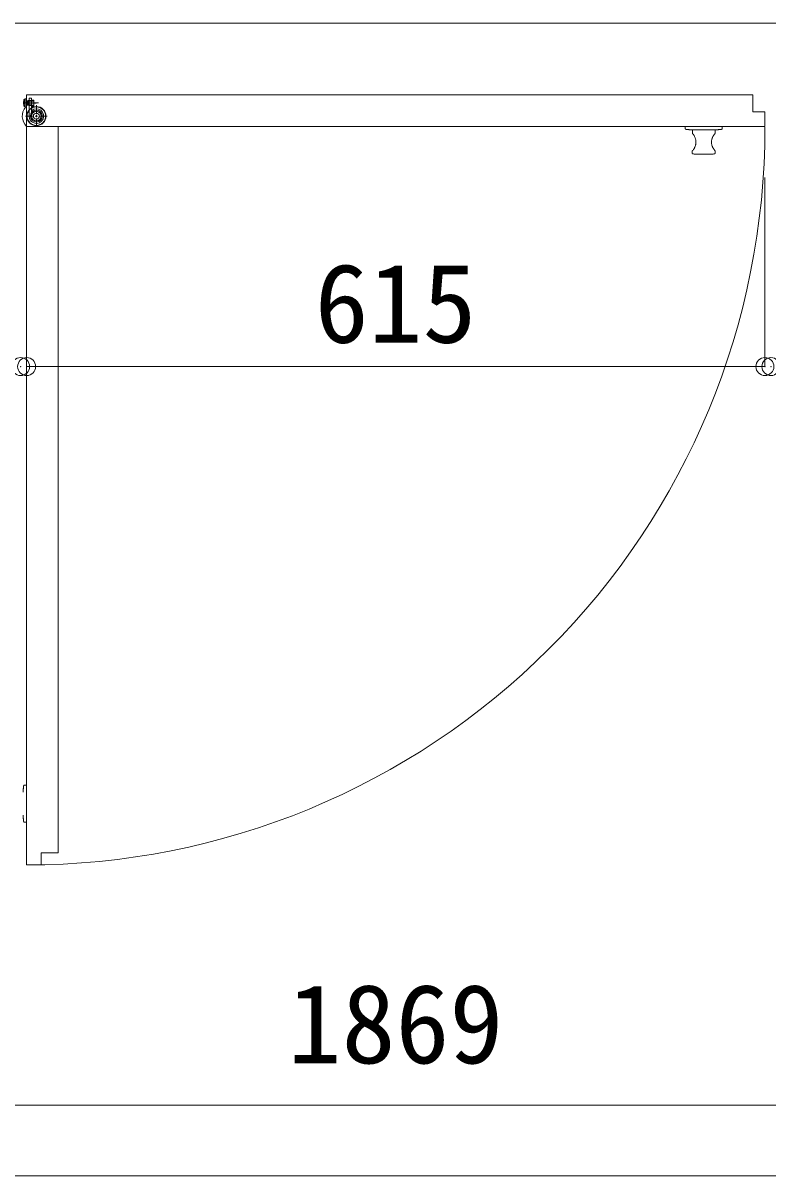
# Model space of a CAD drawing. Units: millimetres at full size, sheet at 1:30. Extents: x -6149 to 5151, y -9003 to 3076.
# Drawn here: x 2690 to 3311, y -8043 to -7083 of the extents above; entities that cross this region are included whole.
import ezdxf
from ezdxf.enums import TextEntityAlignment as Align

# ---------------------------------------------------------------- set-up
doc = ezdxf.new("R2010")
doc.units = ezdxf.units.MM
doc.header["$LTSCALE"] = 30
doc.header["$PDMODE"] = 32
doc.header["$PDSIZE"] = 15
for name, pattern in [('CHAIN1', [8, 5, -1, 1, -1]), ('DASHED3', [4, 3, -1]), ('DOUBLE_CHAIN1', [8.8, 5, -1, 0.6, -0.6, 0.6, -1])]:
    doc.linetypes.add(name, pattern=pattern)
for name, color, linetype, lineweight in [('0-0', 7, 'DOUBLE_CHAIN1', 9), ('0-3', 7, 'DOUBLE_CHAIN1', 9), ('0-6', 7, 'Continuous', 9), ('0-8', 7, 'Continuous', 9), ('8-3', 7, 'Continuous', 9)]:
    doc.layers.add(name, color=color, linetype=linetype, lineweight=lineweight)
doc.styles.add('ＭＳ ゴシック', font='')
doc.styles.get('ＭＳ ゴシック').set_extended_font_data('MS Gothic')

msp = doc.modelspace()

# ---------------------------------------------------------------- linework, layer by layer
at = {"layer": '0-0', "linetype": 'Continuous'}
for p, q in [((1450.65, -7082.83), (5150.65, -7082.83)), ((1450.65, -7082.83), (5150.65, -7082.83)), ((1450.65, -7082.83), (5150.65, -7082.83)), ((1450.65, -7082.83), (5150.65, -7082.83)), ((1450.65, -7082.83), (5150.65, -7082.83)), ((1450.65, -7082.83), (5150.65, -7082.83)), ((1450.65, -7082.83), (5150.65, -7082.83)), ((1450.65, -7082.83), (5150.65, -7082.83)), ((5150.65, -7082.83), (1450.65, -7082.83)), ((1950.65, -8042.83), (5150.65, -8042.83)), ((1950.65, -8042.83), (4913.01, -8042.83)), ((1950.65, -8042.83), (5150.65, -8042.83))]:
    msp.add_line(p, q, dxfattribs=at)
msp.add_lwpolyline([(1450.65, -7082.83), (4913.01, -7082.83), (5150.65, -7082.83)], dxfattribs=at)
msp.add_lwpolyline([(1450.65, -7082.83), (4913.01, -7082.83), (5150.65, -7082.83)], dxfattribs=at)
msp.add_lwpolyline([(1450.65, -7082.83), (4913.01, -7082.83), (5150.65, -7082.83)], dxfattribs=at)
msp.add_lwpolyline([(1450.65, -7082.83), (4913.01, -7082.83), (5150.65, -7082.83)], dxfattribs=at)
at = {"layer": '0-3', "color": 3, "linetype": 'Continuous'}
for p, q in [((5150.65, -7082.83), (1450.65, -7082.83)), ((2690.81, -7148.86), (2690.64, -7148.86)), ((2690.64, -7149.79), (2690.81, -7149.79)), ((2690.81, -7147.23), (2690.8, -7147.23)), ((2690.8, -7151.43), (2690.81, -7151.43)), ((2690.9, -7151.79), (2690.9, -7146.86)), ((2693.15, -7168.83), (2693.15, -7142.53)), ((2693.15, -7142.53), (3298.15, -7142.53)), ((2693.15, -7152.83), (2693.15, -7145.83)), ((2693.35, -7147.54), (2693.85, -7147.54)), ((2693.85, -7147.54), (2694.55, -7147.76)), ((2693.85, -7151.11), (2694.55, -7150.9)), ((2694.55, -7151.33), (2693.85, -7151.11)), ((2697.15, -7147.76), (2694.55, -7147.76)), ((2697.15, -7150.9), (2694.55, -7150.9)), ((2697.15, -7151.33), (2694.55, -7151.33)), ((2695.15, -7147.43), (2695.15, -7145.43)), ((2695.15, -7145.43), (2697.15, -7145.43)), ((2695.15, -7147.43), (2695.15, -7160.33)), ((2697.15, -7145.43), (2697.15, -7147.43)), ((2699.15, -7146.93), (2697.15, -7146.93)), ((2697.15, -7151.33), (2697.15, -7147.33)), ((2697.15, -7147.43), (2697.15, -7160.33)), ((2697.15, -7151.93), (2699.15, -7151.93)), ((2699.15, -7146.93), (2699.15, -7151.93)), ((3298.15, -7156.83), (3298.15, -7142.53)), ((2693.15, -7152.83), (2692.03, -7152.73)), ((2698.63, -7157.17), (2697.35, -7155.64)), ((3308.15, -7156.83), (3298.15, -7156.83)), ((3308.15, -7168.83), (3308.15, -7156.83)), ((2693.31, -7168.83), (2693, -7168.83)), ((2693.15, -7168.67), (2693.15, -7168.98)), ((2693.15, -7168.83), (2719.45, -7168.83)), ((2693.15, -7168.83), (3308.15, -7168.83)), ((2693.15, -7168.83), (2693.15, -7783.83)), ((2719.45, -7168.83), (2719.45, -7773.83)), ((2705.15, -7773.83), (2719.45, -7773.83)), ((2705.15, -7783.83), (2705.15, -7773.83)), ((2693.15, -7783.83), (2705.15, -7783.83))]:
    msp.add_line(p, q, dxfattribs=at)
at = {"layer": '0-3', "linetype": 'Continuous'}
for p, q in [((1450.65, -7082.83), (5150.65, -7082.83)), ((1450.65, -7082.83), (5150.65, -7082.83)), ((1450.65, -7082.83), (4913.01, -7082.83)), ((1450.65, -7082.83), (5150.65, -7082.83)), ((1450.65, -7082.83), (5150.65, -7082.83)), ((1450.65, -7082.83), (4913.01, -7082.83)), ((1450.65, -7082.83), (5150.65, -7082.83)), ((1450.65, -7082.83), (5150.65, -7082.83)), ((1450.65, -7082.83), (4913.01, -7082.83)), ((1450.65, -7082.83), (5150.65, -7082.83)), ((1450.65, -7082.83), (5150.65, -7082.83)), ((1450.65, -7082.83), (4913.01, -7082.83)), ((1950.65, -8042.83), (4913.01, -8042.83))]:
    msp.add_line(p, q, dxfattribs=at)
at = {"layer": '0-3', "color": 3, "linetype": 'CHAIN1'}
for p, q in [((2690.22, -7149.33), (2697.48, -7149.33)), ((2703.12, -7149.33), (2692.11, -7149.33)), ((2701.15, -7149.43), (2693.15, -7149.43)), ((2701.25, -7158.33), (2701.25, -7151.33)), ((2699.25, -7160.33), (2692.25, -7160.33)), ((2699.25, -7160.33), (2694.15, -7160.33)), ((2701.25, -7160.33), (2700.25, -7160.33)), ((2701.25, -7160.33), (2700.25, -7160.33)), ((2701.25, -7158.33), (2701.25, -7153.23)), ((2701.25, -7160.33), (2701.25, -7159.33)), ((2701.25, -7160.33), (2701.25, -7159.33)), ((2701.25, -7160.33), (2701.25, -7161.33)), ((2701.25, -7160.33), (2702.25, -7160.33)), ((2701.25, -7160.33), (2702.25, -7160.33)), ((2701.25, -7160.33), (2701.25, -7161.33)), ((2703.25, -7160.33), (2708.35, -7160.33)), ((2703.25, -7160.33), (2710.25, -7160.33)), ((2701.25, -7162.33), (2701.25, -7167.43)), ((2701.25, -7162.33), (2701.25, -7169.33))]:
    msp.add_line(p, q, dxfattribs=at)
at = {"layer": '0-3', "color": 3, "linetype": 'DASHED3'}
for p, q in [((2691.85, -7148.16), (2690.64, -7148.16)), ((2691.85, -7150.49), (2690.64, -7150.49)), ((2691.85, -7147.23), (2690.81, -7147.23)), ((2691.85, -7148.86), (2690.81, -7148.86)), ((2691.85, -7149.79), (2690.81, -7149.79)), ((2691.85, -7151.43), (2690.81, -7151.43)), ((2691.85, -7151.43), (2691.85, -7147.23)), ((2699.15, -7147.43), (2695.15, -7147.43)), ((2699.15, -7147.78), (2695.15, -7147.78)), ((2695.15, -7151.08), (2699.15, -7151.08)), ((2695.15, -7151.43), (2699.15, -7151.43))]:
    msp.add_line(p, q, dxfattribs=at)
at = {"layer": '0-3', "color": 4}
for p, q in [((3272.65, -7168.83), (3241.65, -7168.83)), ((3241.65, -7170.39), (3241.65, -7168.83)), ((3272.65, -7170.39), (3272.65, -7168.83)), ((3266.71, -7171.83), (3247.61, -7171.83)), ((3247.75, -7174.65), (3247.75, -7171.83)), ((3266.55, -7174.65), (3266.55, -7171.83)), ((3247.61, -7189.34), (3247.61, -7191.33)), ((3266.55, -7189.34), (3266.55, -7191.33)), ((2691.58, -7717.33), (2693.15, -7717.33)), ((2693.15, -7748.33), (2693.15, -7717.33)), ((2691.58, -7748.33), (2693.15, -7748.33))]:
    msp.add_line(p, q, dxfattribs=at)
at = {"layer": '0-3', "color": 3, "linetype": 'Continuous'}
for points in [[(2690.64, -7148.16), (2690.63, -7148.28), (2690.62, -7148.39), (2690.61, -7148.5), (2690.6, -7148.59), (2690.6, -7148.68), (2690.61, -7148.75), (2690.61, -7148.8), (2690.62, -7148.84), (2690.63, -7148.85), (2690.64, -7148.86)], [(2690.64, -7149.79), (2690.63, -7149.8), (2690.62, -7149.83), (2690.61, -7149.88), (2690.6, -7149.94), (2690.6, -7150.02), (2690.61, -7150.12), (2690.61, -7150.22), (2690.62, -7150.33), (2690.63, -7150.41), (2690.64, -7150.49)], [(2692.03, -7152.73), (2692.03, -7145.92), (2693.15, -7145.83)], [(2693.85, -7151.11), (2693.35, -7151.11), (2693.35, -7147.54)], [(2693.85, -7151.11), (2693.85, -7147.54), (2694.55, -7147.33)], [(2694.55, -7151.33), (2694.55, -7147.33), (2697.15, -7147.33)]]:
    msp.add_lwpolyline(points, dxfattribs=at)
for radius in [8, 7.7, 5, 4, 2.5]:
    msp.add_circle((2701.25, -7160.33), radius, dxfattribs=at)
for centre, radius, start, end in [((2699.55, -7149.33), 8.99, 166.48808, 172.54172), ((2699.55, -7149.33), 8.99, 187.45828, 193.51192), ((2699.55, -7149.33), 9, 164.11915, 166.5066), ((2699.55, -7149.33), 8.75, 176.94332, 183.05668), ((2699.55, -7149.33), 9, 193.4934, 195.88085), ((2692.15, -7147.22), 1.3, 95, 164.11915), ((2692.15, -7151.43), 1.3, 195.88085, 265), ((2693.35, -7147.34), 0.2, 180, 270), ((2693.35, -7151.31), 0.2, 90, 180), ((2701.25, -7160.33), 11.74, 139.81566, 226.38028), ((2701.25, -7160.33), 6.1, 180, 129.74294), ((2701.25, -7160.33), 4.1, 180, 129.74294), ((2693.75, -7168.23), 0.6, 180, 270), ((2693.95, -7169.63), 614.2, 269.92537, 0)]:
    msp.add_arc(centre, radius, start, end, dxfattribs=at)
at = {"layer": '0-3', "color": 4}
for centre, radius, start, end in [((3242.65, -7170.39), 1, 180, 264.01083), ((3271.65, -7170.39), 1, 275.98641, 0), ((3257.16, -7032.15), 140, 264.01083, 266.08857), ((3248.25, -7174.65), 0.5, 180, 223.08896), ((3240.4, -7181.99), 10.25, 316.91104, 43.08896), ((3273.9, -7181.99), 10.25, 136.91104, 223.08896), ((3266.05, -7174.65), 0.5, 316.91104, 0), ((3257.16, -7032.15), 140, 273.91143, 275.98641), ((3248.11, -7189.34), 0.5, 136.91104, 180), ((3266.05, -7189.34), 0.5, 0, 43.08896), ((3248.11, -7191.33), 0.5, 180, 266.80127), ((3257.01, -7032.08), 160, 266.80127, 270.02626), ((3257.15, -7032.08), 160, 269.97374, 273.19873), ((3266.05, -7191.33), 0.5, 273.19873, 0), ((2829.83, -7732.83), 140, 174.01083, 176.08857), ((2691.58, -7718.33), 1, 90, 174.01083), ((2829.83, -7732.83), 140, 183.91143, 185.98641), ((2691.58, -7747.33), 1, 185.98641, 270)]:
    msp.add_arc(centre, radius, start, end, dxfattribs=at)
at = {"layer": '0-6'}
msp.add_line((3935.16, -7983.83), (2066.14, -7983.83), dxfattribs=at)
at = {"layer": '0-8'}
for p, q in [((2693.15, -7368.83), (2693.15, -7211.54)), ((3308.15, -7368.83), (3308.15, -7211.54))]:
    msp.add_line(p, q, dxfattribs=at)
for p in [(2688.15, -7368.83), (2693.15, -7368.83), (3308.15, -7368.83), (3313.15, -7368.83)]:
    msp.add_point(p, dxfattribs=at)
at = {"layer": '8-3'}
msp.add_line((3308.15, -7368.83), (2693.15, -7368.83), dxfattribs=at)

# ---------------------------------------------------------------- texts
at = {"layer": '0-8', "style": 'ＭＳ ゴシック'}
for s, p in [('615', (2933.15, -7368.83)), ('1869', (2910.65, -7968.83))]:
    msp.add_text(s, height=65.98, dxfattribs=at).set_placement(p, align=Align.BOTTOM_LEFT)

doc.saveas('drawing.dxf')
